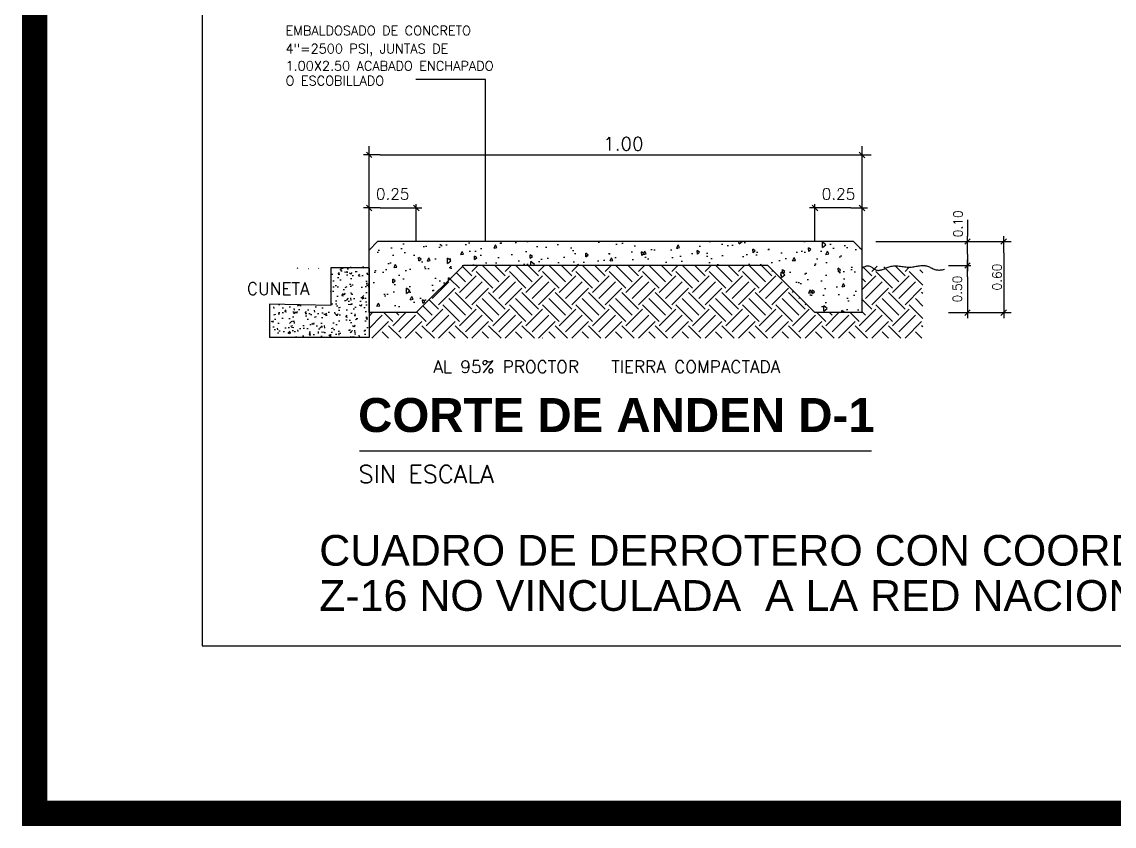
# Model space of a CAD drawing. Header units: millimetres. Extents: x 604785 to 1211550, y 1310998 to 2622648.
# Drawn here: x 604784.8 to 604882.6, y 1310998.2 to 1311070.2 of the extents above; entities that cross this region are included whole.
import ezdxf

# ---------------------------------------------------------------- set-up
doc = ezdxf.new("R2010")
doc.units = ezdxf.units.MM
doc.layers.add('CAJETIN', color=5, linetype='Continuous')
doc.styles.add('ARIALTEXT', font='')
doc.styles.add('PI', font='arial.ttf', dxfattribs={"height": 0.4})
doc.styles.add('ROMANS', font='ROMANS', dxfattribs={"height": 0.2})
doc.styles.get("Standard").update_dxf_attribs({"font": 'arial.ttf'})
doc.styles.get('ARIALTEXT').set_extended_font_data('Arial', bold=True)
doc.dimstyles.get("Standard").update_dxf_attribs({"dimtxt": 0.18, "dimasz": 0.18, "dimexe": 0.18, "dimexo": 0.0625, "dimgap": 0.09, "dimtad": 0, "dimtih": 1, "dimtoh": 1, "dimdec": 4, "dimzin": 0, "dimdsep": 46, "dimtxsty": 'Standard', "dimcen": 0.09, "dimadec": 0, "dimazin": 0, "dimtfac": 1, "dimtdec": 4, "dimtofl": 0, "dimtmove": 0, "dimatfit": 3, "dimfxl": 1, "dimtolj": 1, "dimtzin": 0, "dimarcsym": 0})

# ---------------------------------------------------------------- blocks, each defined once
blk = doc.blocks.new('DEPSA')
at = {"color": 8}
blk.add_line((-1, 0), (0.496, 0), dxfattribs=at)
at = {"color": 4}
blk.add_line((-0.246, -0.248), (0.248, 0.25), dxfattribs=at)

msp = doc.modelspace()

# ---------------------------------------------------------------- hatches: boundary and pattern name
h = msp.add_hatch()
h.set_pattern_fill('AR-CONC', color=6, scale=0.421875, angle=45, style=0)
h.set_pattern_definition([(95, (604034.5028, 1310210.7352), (2.32686, 1.9524674), [0.316406, -3.480469]), (40, (604034.5028, 1310210.7352), (-2.6577795, 1.829959), [0.253125, -2.784375]), (145.4514, (604034.6967, 1310210.898), (-0.3309165, 3.782427), [0.268904, -2.957943]), (91.1842, (604033.906, 1310211.3318), (3.677455, 2.689933), [0.47461, -5.220703]), (141.6356, (604034.2126, 1310211.556), (-0.117699, 5.694096), [0.403356, -4.436914]), (36.1842, (604033.906, 1310211.332), (-0.117703, 5.694096), [0.379687, -4.176562]), (66, (604034.3536, 1310211.481), (2.9816926, 0.5795823), [0.316406, -3.480469]), (11, (604034.3536, 1310211.481), (-1.437364, 2.8890356), [0.253125, -2.784375]), (116.4514, (604034.602, 1310211.5293), (1.544331, 3.468617), [0.268904, -2.957943]), (82.5, (604034.5028, 1310210.7352), (-0.9567838, 1.029332), [0, -2.750625, 0, -2.8265625, 0, -2.794922]), (52.5, (604034.5028, 1310210.7352), (-0.3918077, 1.9613367), [0, -1.6115625, 0, -2.6873437, 0, -1.0652344]), (12.5, (604033.8375, 1310210.07), (1.6597329, 1.5251657), [0, -1.0546875, 0, -3.290625, 0, -4.3664062]), (2.5, (604033.5392, 1310209.7716), (1.4410827, 2.0383304), [0, -1.3710937, 0, -2.1853125, 0, -3.1007812])])
h.paths.add_polyline_path([(604859.297, 1311050.549), (604860.054, 1311049.791), (604860.054, 1311044.187), (604855.836, 1311044.187), (604851.617, 1311048.406), (604824.358, 1311048.406), (604820.139, 1311044.187), (604815.92, 1311044.187), (604815.92, 1311049.791), (604816.678, 1311050.549)])
at = {"true_color": 0x000000}
h = msp.add_hatch(dxfattribs=at)
h.set_pattern_fill('AR-CONC', color=18, scale=0.01)
h.set_pattern_definition([(50, (301981.1207, 655455.9095), (1.82184669, -0.1593908554), [0.1905, -2.0955]), (355, (301981.1207, 655455.9095), (-0.3524342142, 1.9105684524), [0.1524, -1.6764058417]), (100.4514447, (301981.2725, 655455.8962), (1.469412471, 1.751177519), [0.161900088, -1.780902446]), (46.1842, (301981.1207, 655456.4175), (2.710790409, -0.420423279), [0.28575, -3.14325]), (96.6355576, (301981.3466, 655456.3824), (2.3740413405, 2.474261246), [0.242850231, -2.671356082]), (351.18415117, (301981.1207, 655456.4175), (2.374041341, 2.474261246), [0.228599671, -2.514597319]), (21, (301981.3747, 655456.2905), (1.5161439127, -1.022651982), [0.1905, -2.0955]), (326, (301981.3747, 655456.2905), (0.6180202835, 1.841879661), [0.1524, -1.6764]), (71.451445, (301981.501, 655456.2053), (2.134164193, 0.819227689), [0.161900088, -1.780899376]), (37.5, (301981.1207, 655455.9095), (0.0308860325, 0.84555038873), [0, -1.65608, 0, -1.7018, 0, -1.68275]), (7.5, (301981.1207, 655455.9095), (0.6681966251, 1.0018057482), [0, -0.97028, 0, -1.61798, 0, -0.64135]), (327.5, (301980.5543, 655455.9095), (1.3559059517, -0.0572874399), [0, -0.635, 0, -1.9812, 0, -2.6289]), (317.5, (301980.3003, 655455.9095), (1.4812918139, 0.2542649103), [0, -0.8255, 0, -1.31572, 0, -1.8669])])
h.paths.add_polyline_path([(604806.993, 1311044.95), (604806.993, 1311041.971), (604815.92, 1311041.971), (604815.92, 1311048.184), (604812.501, 1311048.184), (604812.501, 1311044.823)])
at = {"true_color": 0x939598}
h = msp.add_hatch(dxfattribs=at)
h.set_pattern_fill('EARTH', color=252, scale=8.4375, angle=45, style=0)
h.set_pattern_definition([(45, (605842.3562, 1310215.5746), (2e-16, 2.9831067), [2.109375, -2.109375]), (45, (605841.7969, 1310216.134), (2e-16, 2.9831067), [2.109375, -2.109375]), (45, (605841.2376, 1310216.6933), (2e-16, 2.9831067), [2.109375, -2.109375]), (135, (605841.2376, 1310217.0662), (-2.9831067, 5e-16), [2.109375, -2.109375]), (135, (605841.7969, 1310217.6255), (-2.9831067, 5e-16), [2.109375, -2.109375]), (135, (605842.3562, 1310218.1848), (-2.9831067, 5e-16), [2.109375, -2.109375])])
h.paths.add_polyline_path([(604851.617, 1311048.406), (604855.836, 1311044.187), (604860.054, 1311044.187), (604860.054, 1311048.184), (604858.262, 1311048.272), (604858.398, 1311048.27), (604858.517, 1311048.262), (604858.607, 1311048.256), (604858.712, 1311048.25), (604858.793, 1311048.246), (604858.865, 1311048.241), (604858.931, 1311048.242), (604858.993, 1311048.242), (604859.069, 1311048.23), (604859.108, 1311048.223), (604859.199, 1311048.225), (604859.289, 1311048.223), (604859.416, 1311048.211), (604859.62, 1311048.197), (604859.759, 1311048.208), (604859.858, 1311048.19), (604859.949, 1311048.198), (604860.029, 1311048.2), (604860.08, 1311048.198), (604860.118, 1311048.266), (604860.276, 1311048.196), (604860.362, 1311048.232), (604860.449, 1311048.267), (604860.538, 1311048.298), (604860.629, 1311048.324), (604860.721, 1311048.345), (604860.815, 1311048.36), (604860.911, 1311048.37), (604861.009, 1311048.375), (604861.11, 1311048.375), (604861.213, 1311048.372), (604861.32, 1311048.364), (604861.43, 1311048.353), (604861.543, 1311048.339), (604861.66, 1311048.323), (604861.778, 1311048.306), (604861.898, 1311048.291), (604862.02, 1311048.277), (604862.141, 1311048.266), (604862.262, 1311048.26), (604862.382, 1311048.26), (604862.501, 1311048.266), (604862.618, 1311048.278), (604862.733, 1311048.295), (604862.845, 1311048.314), (604862.955, 1311048.335), (604863.061, 1311048.355), (604863.164, 1311048.374), (604863.264, 1311048.391), (604863.359, 1311048.403), (604863.451, 1311048.41), (604863.541, 1311048.413), (604863.628, 1311048.41), (604863.713, 1311048.403), (604863.797, 1311048.389), (604863.881, 1311048.37), (604863.964, 1311048.345), (604864.048, 1311048.314), (604864.132, 1311048.278), (604864.216, 1311048.239), (604864.3, 1311048.199), (604864.384, 1311048.159), (604864.468, 1311048.12), (604864.552, 1311048.085), (604864.677, 1311048.041), (604864.842, 1311048.007), (604865.008, 1311047.997), (604865.174, 1311048.008), (604865.303, 1311048.03), (604865.388, 1311048.05), (604865.496, 1311048.078), (604865.496, 1311041.896), (604815.92, 1311041.896), (604815.92, 1311048.175), (604808.739, 1311048.143), (604808.832, 1311048.121), (604808.93, 1311048.105), (604809.027, 1311048.102), (604809.127, 1311048.112), (604809.227, 1311048.133), (604809.325, 1311048.159), (604809.414, 1311048.185), (604809.469, 1311048.201), (604809.524, 1311048.216), (604809.583, 1311048.229), (604809.646, 1311048.24), (604809.714, 1311048.247), (604809.789, 1311048.251), (604809.87, 1311048.249), (604809.96, 1311048.242), (604810.059, 1311048.228), (604810.164, 1311048.209), (604810.274, 1311048.185), (604810.385, 1311048.16), (604810.496, 1311048.133), (604810.602, 1311048.107), (604810.703, 1311048.083), (604810.795, 1311048.062), (604810.917, 1311048.037), (604811.041, 1311048.023), (604811.142, 1311048.028), (604811.232, 1311048.051), (604811.312, 1311048.087), (604811.401, 1311048.133), (604811.455, 1311048.16), (604811.513, 1311048.185), (604811.574, 1311048.209), (604811.641, 1311048.228), (604811.714, 1311048.242), (604811.792, 1311048.249), (604811.876, 1311048.251), (604811.963, 1311048.247), (604812.054, 1311048.238), (604812.145, 1311048.226), (604812.238, 1311048.21), (604812.329, 1311048.192), (604812.419, 1311048.173), (604812.505, 1311048.152), (604812.588, 1311048.13), (604812.668, 1311048.109), (604812.744, 1311048.087), (604812.817, 1311048.067), (604812.927, 1311048.036), (604813.043, 1311048.007), (604813.146, 1311047.988), (604813.238, 1311047.983), (604813.323, 1311047.994), (604813.401, 1311048.022), (604813.478, 1311048.066), (604813.552, 1311048.114), (604813.597, 1311048.144), (604813.645, 1311048.173), (604813.695, 1311048.2), (604813.749, 1311048.226), (604813.805, 1311048.247), (604813.865, 1311048.266), (604813.926, 1311048.28), (604813.988, 1311048.291), (604814.051, 1311048.299), (604814.113, 1311048.303), (604814.173, 1311048.303), (604814.231, 1311048.3), (604814.286, 1311048.294), (604814.339, 1311048.284), (604814.389, 1311048.273), (604814.437, 1311048.26), (604814.484, 1311048.246), (604814.561, 1311048.224), (604814.645, 1311048.204), (604814.736, 1311048.192), (604814.828, 1311048.19), (604814.92, 1311048.197), (604815.006, 1311048.213), (604815.085, 1311048.236), (604815.161, 1311048.261), (604815.205, 1311048.276), (604815.252, 1311048.289), (604815.299, 1311048.302), (604815.349, 1311048.313), (604815.402, 1311048.321), (604815.458, 1311048.325), (604815.518, 1311048.324), (604815.584, 1311048.316), (604815.656, 1311048.3), (604815.736, 1311048.273), (604815.823, 1311048.235), (604815.92, 1311048.184), (604815.92, 1311044.187), (604820.139, 1311044.187), (604824.358, 1311048.406)])

# ---------------------------------------------------------------- linework, layer by layer
at = {"color": 8}
for p, q in [((604815.92, 1311049.791), (604815.92, 1311059.072)), ((604816.92, 1311058.304), (604860.871, 1311058.304)), ((604860.054, 1311049.791), (604860.054, 1311059.072)), ((604815.92, 1311049.791), (604815.92, 1311057.236)), ((604860.054, 1311049.791), (604860.054, 1311057.236)), ((604816.92, 1311053.554), (604819.139, 1311053.554)), ((604820.139, 1311050.549), (604820.139, 1311053.893)), ((604855.836, 1311050.549), (604855.836, 1311053.893)), ((604859.054, 1311053.554), (604856.836, 1311053.554)), ((604869.491, 1311052.48), (604869.491, 1311051.045)), ((604861.291, 1311050.549), (604872.991, 1311050.549)), ((604861.291, 1311050.549), (604873.399, 1311050.549)), ((604869.491, 1311049.406), (604869.491, 1311049.549)), ((604872.739, 1311049.549), (604872.739, 1311045.187)), ((604867.791, 1311048.406), (604869.801, 1311048.406)), ((604869.491, 1311047.406), (604869.491, 1311045.187)), ((604867.791, 1311044.187), (604873.399, 1311044.187)), ((604867.791, 1311044.187), (604872.991, 1311044.187))]:
    msp.add_line(p, q, dxfattribs=at)
at = {"color": 7}
for p, q in [((604816.678, 1311050.549), (604815.92, 1311049.791)), ((604859.297, 1311050.549), (604816.678, 1311050.549)), ((604859.297, 1311050.549), (604860.054, 1311049.791)), ((604815.92, 1311048.184), (604815.92, 1311049.791)), ((604860.054, 1311048.184), (604860.054, 1311049.791))]:
    msp.add_line(p, q, dxfattribs=at)
for p, q in [((604815.92, 1311048.184), (604812.501, 1311048.184)), ((604812.501, 1311048.184), (604812.501, 1311044.823)), ((604815.92, 1311048.184), (604815.92, 1311041.971)), ((604812.501, 1311044.823), (604806.993, 1311044.95)), ((604806.993, 1311044.95), (604806.993, 1311041.971)), ((604815.92, 1311041.971), (604806.993, 1311041.971))]:
    msp.add_line(p, q)
at = {"color": 3}
for p, q in [((604815.92, 1311044.187), (604815.92, 1311048.184)), ((604824.358, 1311048.406), (604820.139, 1311044.187)), ((604851.617, 1311048.406), (604824.358, 1311048.406)), ((604851.617, 1311048.406), (604855.836, 1311044.187)), ((604860.054, 1311044.187), (604860.054, 1311048.184)), ((604820.139, 1311044.187), (604815.92, 1311044.187)), ((604860.054, 1311044.187), (604855.836, 1311044.187))]:
    msp.add_line(p, q, dxfattribs=at)
at = {"color": 1}
msp.add_line((604815.071, 1311031.828), (604860.904, 1311031.828), dxfattribs=at)
at = {"const_width": 2.28}
msp.add_lwpolyline([(604785.969, 1310999.381), (605205.069, 1310999.381), (605205.069, 1311323.231), (604785.969, 1311323.231)], close=True, dxfattribs=at)
at = {"color": 4}
msp.add_lwpolyline([(604860.054, 1311048.184), (604860.209, 1311048.272), (604860.345, 1311048.331), (604860.463, 1311048.365), (604860.567, 1311048.377), (604860.659, 1311048.37), (604860.74, 1311048.35), (604860.812, 1311048.319), (604860.878, 1311048.282), (604860.94, 1311048.242), (604860.999, 1311048.2), (604861.055, 1311048.158), (604861.11, 1311048.117), (604861.164, 1311048.079), (604861.219, 1311048.044), (604861.275, 1311048.015), (604861.333, 1311047.993), (604861.395, 1311047.978), (604861.459, 1311047.97), (604861.526, 1311047.97), (604861.596, 1311047.975), (604861.668, 1311047.987), (604861.742, 1311048.005), (604861.818, 1311048.028), (604861.896, 1311048.056), (604861.975, 1311048.087), (604862.056, 1311048.122), (604862.139, 1311048.159), (604862.223, 1311048.196), (604862.309, 1311048.232), (604862.396, 1311048.267), (604862.485, 1311048.298), (604862.575, 1311048.324), (604862.667, 1311048.345), (604862.761, 1311048.36), (604862.857, 1311048.37), (604862.956, 1311048.375), (604863.056, 1311048.375), (604863.16, 1311048.372), (604863.267, 1311048.364), (604863.377, 1311048.353), (604863.49, 1311048.339), (604863.606, 1311048.323), (604863.725, 1311048.306), (604863.845, 1311048.291), (604863.966, 1311048.277), (604864.088, 1311048.266), (604864.209, 1311048.26), (604864.329, 1311048.26), (604864.448, 1311048.266), (604864.565, 1311048.278), (604864.679, 1311048.295), (604864.792, 1311048.314), (604864.901, 1311048.335), (604865.008, 1311048.355), (604865.111, 1311048.374), (604865.21, 1311048.391), (604865.306, 1311048.403), (604865.398, 1311048.41), (604865.488, 1311048.413), (604865.575, 1311048.41), (604865.66, 1311048.403), (604865.744, 1311048.389), (604865.828, 1311048.37), (604865.911, 1311048.345), (604865.994, 1311048.314), (604866.078, 1311048.278), (604866.162, 1311048.239), (604866.246, 1311048.199), (604866.331, 1311048.159), (604866.415, 1311048.12), (604866.499, 1311048.085), (604866.582, 1311048.056), (604866.665, 1311048.032), (604866.748, 1311048.015), (604866.831, 1311048.004), (604866.914, 1311047.999), (604866.997, 1311047.999), (604867.081, 1311048.005), (604867.165, 1311048.015), (604867.249, 1311048.03), (604867.335, 1311048.05), (604867.421, 1311048.072), (604867.443, 1311048.079)], dxfattribs=at)
at = {"layer": 'CAJETIN'}
for p, q in [((604800.969, 1311308.231), (604800.969, 1311014.381)), ((604800.969, 1311014.381), (605190.069, 1311014.381))]:
    msp.add_line(p, q, dxfattribs=at)

# ---------------------------------------------------------------- block references
at = {"color": 8, "xscale": -1}
for p in [(604815.92, 1311058.304), (604815.92, 1311053.554), (604855.836, 1311053.554)]:
    msp.add_blockref('DEPSA', p, dxfattribs=at)
for p, rotation in [((604860.054, 1311058.304), 180), ((604860.054, 1311053.554), 180), ((604869.491, 1311050.549), 270), ((604872.739, 1311050.549), 270), ((604869.491, 1311048.406), 90), ((604869.491, 1311048.406), 270), ((604869.491, 1311044.187), 90), ((604872.739, 1311044.187), 90)]:
    msp.add_blockref('DEPSA', p, dxfattribs=dict(at, rotation=rotation))
at = {"xscale": -1, "rotation": 180}
msp.add_blockref('DEPSA', (604820.139, 1311053.554), dxfattribs=at)

# ---------------------------------------------------------------- texts
for s, height, style, p in [('EMBALDOSADO DE CONCRETO', 0.84375, 'ROMANS', (604808.44, 1311069.002)), ('4"=2500 PSI, JUNTAS DE', 0.84375, 'ROMANS', (604808.44, 1311067.383)), ('1.00X2.50 ACABADO ENCHAPADO', 0.84375, 'ROMANS', (604808.44, 1311065.844)), ('O ESCOBILLADO', 0.84375, 'ROMANS', (604808.44, 1311064.519)), ('CUNETA', 1.1065, 'ROMANS', (604804.983, 1311045.777)), ('AL 95% PROCTOR', 1.10655, 'ROMANS', (604821.671, 1311038.79)), ('TIERRA COMPACTADA', 1.10655, 'ROMANS', (604837.592, 1311038.79)), ('CUADRO DE DERROTERO CON COORDENADAS UTM, WGS84,', 2.75, 'PI', (604811.455, 1311021.545)), ('Z-16 NO VINCULADA  A LA RED NACIONAL DE GEODESIA', 2.75, 'PI', (604811.455, 1311017.505))]:
    msp.add_text(s, height=height, dxfattribs=dict(style=style)).set_placement(p)
at = {"color": 1, "style": 'ROMANS'}
msp.add_text('SIN ESCALA', height=1.5787, dxfattribs=at).set_placement((604814.974, 1311028.955))
at = {"attachment_point": 5, "style": 'ROMANS'}
for s, insert, char_height in [('\\A1;1.00', (604838.69, 1311059.296), 1.2), ('\\A1;0.25', (604818.03, 1311054.799), 1), ('\\A1;0.25', (604857.945, 1311054.799), 1)]:
    msp.add_mtext(s, dxfattribs=dict(at, insert=insert, char_height=char_height))
at = {"char_height": 0.8, "attachment_point": 5, "rotation": 90, "style": 'ROMANS'}
for s, insert in [('\\A1;0.10', (604868.643, 1311052.135)), ('\\A1;0.60', (604872.135, 1311047.368)), ('\\A1;0.50', (604868.586, 1311046.297))]:
    msp.add_mtext(s, dxfattribs=dict(at, insert=insert))
at = {"color": 3, "insert": (604814.938, 1311036.546), "char_height": 3.04054, "attachment_point": 1, "style": 'ARIALTEXT'}
msp.add_mtext('CORTE DE ANDEN D-1', dxfattribs=at)

# ---------------------------------------------------------------- leaders
at = {"color": 8}
msp.add_leader([(604826.347, 1311050.611), (604826.347, 1311065.063), (604820.097, 1311065.063)], dimstyle='Standard', dxfattribs=at)

doc.saveas('drawing.dxf')
